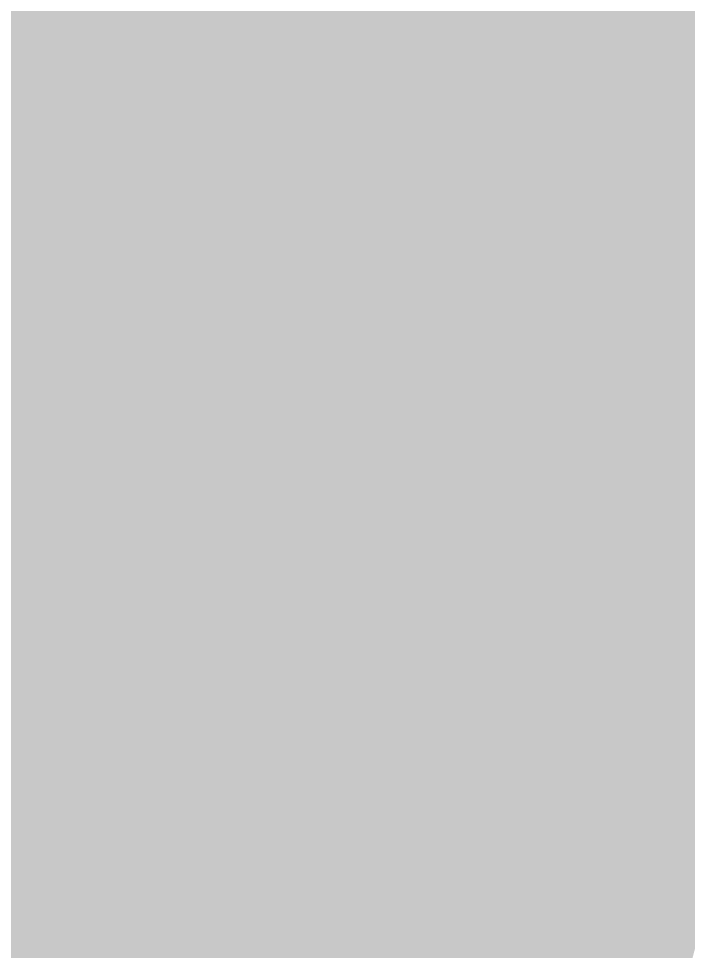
# Model space of a CAD drawing. Header units: inches. Extents: x 1.08 to 4.97, y 2.49 to 3.89.
# Drawn here: x 2.72966 to 2.75551, y 3.09029 to 3.1263 of the extents above; entities that cross this region are included whole.
import ezdxf

# ---------------------------------------------------------------- set-up
doc = ezdxf.new("R2010")
doc.units = ezdxf.units.IN
doc.header["$MEASUREMENT"] = 0
for name, color, linetype in [('Bottom', 5, 'Continuous'), ('Bottom Overlay', 54, 'Continuous'), ('Bottom Paste', 16, 'Continuous'), ('Bottom Solder', 6, 'Continuous'), ('Mechanical 12', 56, 'Continuous'), ('Top', 1, 'Continuous'), ('Top Paste', 8, 'Continuous'), ('Top Solder', 216, 'Continuous')]:
    doc.layers.add(name, color=color, linetype=linetype)
doc.styles.add('Arial', font='', dxfattribs={"height": 0.2})
doc.styles.get('Arial').set_extended_font_data('Arial')

# ---------------------------------------------------------------- blocks, each defined once
blk = doc.blocks.new('R0805_145')
at = {"layer": 'Top'}
blk.add_hatch(color=1, dxfattribs=at).paths.add_polyline_path([(-0.051181, 0.029528), (-0.017716, 0.029528), (-0.017716, -0.029528), (-0.051181, -0.029528)])
at = {"layer": 'Top Paste'}
blk.add_hatch(color=8, dxfattribs=at).paths.add_polyline_path([(-0.051181, 0.029528), (-0.017716, 0.029528), (-0.017716, -0.029528), (-0.051181, -0.029528)])
at = {"layer": 'Top Solder'}
blk.add_hatch(color=216, dxfattribs=at).paths.add_polyline_path([(-0.05315, 0.031496), (-0.015748, 0.031496), (-0.015748, -0.031496), (-0.05315, -0.031496)])
blk = doc.blocks.new('TP_B_148')
at = {"layer": 'Bottom'}
h = blk.add_hatch(color=5, dxfattribs=at)
edge = h.paths.add_edge_path()
edge.add_arc((0, 0), 0.019685, 0, 360)
at = {"layer": 'Bottom Paste'}
h = blk.add_hatch(color=16, dxfattribs=at)
edge = h.paths.add_edge_path()
edge.add_arc((0, 0), 0.001685, 0, 360)
at = {"layer": 'Bottom Solder'}
h = blk.add_hatch(color=6, dxfattribs=at)
edge = h.paths.add_edge_path()
edge.add_arc((0, 0), 0.021685, 0, 360)
at = {"layer": 'Bottom Overlay'}
blk.add_lwpolyline([(0.029, 0, 0.006, 0.006, 1), (-0.029, 0, 0.006, 0.006, 1)], format="xyseb", close=True, dxfattribs=at)
at = {"layer": 'Mechanical 12', "style": 'Arial', "text_generation_flag": 2}
blk.add_text('TP8', height=0.03, rotation=180, dxfattribs=at).set_placement((-0.039987, 0.014995))

msp = doc.modelspace()

# ---------------------------------------------------------------- hatches: boundary and pattern name
at = {"layer": 'Bottom'}
msp.add_hatch(color=5, dxfattribs=at).paths.add_polyline_path([(2.716088, 3.089301), (2.717301, 3.090584), (2.718355, 3.091851), (2.719252, 3.093101), (2.71999, 3.094334), (2.72057, 3.09555), (2.720992, 3.09675), (2.721255, 3.097933), (2.721361, 3.099099), (2.721308, 3.100248), (2.721097, 3.101381), (2.735239, 3.087239), (2.734106, 3.087449), (2.732957, 3.087502), (2.731791, 3.087397), (2.730608, 3.087133), (2.729409, 3.086711), (2.728192, 3.086132), (2.726959, 3.085393), (2.725709, 3.084497), (2.724442, 3.083442), (2.723159, 3.08223)])
at = {"layer": 'Top'}
msp.add_hatch(color=1, dxfattribs=at).paths.add_polyline_path([(2.745, 3.083939), (2.74495, 3.085839), (2.7448, 3.087539), (2.74455, 3.089039), (2.7442, 3.090339), (2.74375, 3.091439), (2.7432, 3.092339), (2.74255, 3.093039), (2.7418, 3.093539), (2.74095, 3.093839), (2.74, 3.093939), (2.76, 3.093939), (2.75905, 3.093839), (2.7582, 3.093539), (2.75745, 3.093039), (2.7568, 3.092339), (2.75625, 3.091439), (2.7558, 3.090339), (2.75545, 3.089039), (2.7552, 3.087539), (2.75505, 3.085839), (2.755, 3.083939)])

# ---------------------------------------------------------------- linework, layer by layer
at = {"layer": 'Bottom'}
msp.add_lwpolyline([(2.658858, 3.025, 0.01, 0.01, 0), (2.740158, 3.106299, 0.01, 0.01, 0)], format="xyseb", dxfattribs=at)
msp.add_lwpolyline([(2.737658, 3.106299, 0.005, 0.005, 1), (2.742657, 3.106299, 0.005, 0.005, 1)], format="xyseb", close=True, dxfattribs=at)
at = {"layer": 'Top'}
for points in [[(2.749427, 3.109978, 0.01, 0.01, 0), (2.75, 3.110551, 0.01, 0.01, 0)], [(2.75, 3.039449, 0.01, 0.01, 0), (2.75, 3.110551, 0.01, 0.01, 0)], [(2.635032, 3.109978, 0.01, 0.01, 0), (2.749427, 3.109978, 0.01, 0.01, 0)]]:
    msp.add_lwpolyline(points, format="xyseb", dxfattribs=at)
for points in [[(2.7475, 3.110551, 0.005, 0.005, 1), (2.7525, 3.110551, 0.005, 0.005, 1)], [(2.7475, 3.110551, 0.005, 0.005, 1), (2.7525, 3.110551, 0.005, 0.005, 1)], [(2.746927, 3.109978, 0.005, 0.005, 1), (2.751927, 3.109978, 0.005, 0.005, 1)], [(2.746927, 3.109978, 0.005, 0.005, 1), (2.751927, 3.109978, 0.005, 0.005, 1)]]:
    msp.add_lwpolyline(points, format="xyseb", close=True, dxfattribs=at)

# ---------------------------------------------------------------- block references
for name, p, rotation in [('R0805_145', (2.75, 3.145), 90), ('TP_B_148', (2.740158, 3.106299), 180)]:
    msp.add_blockref(name, p, dxfattribs=dict(rotation=rotation))

doc.saveas('drawing.dxf')
